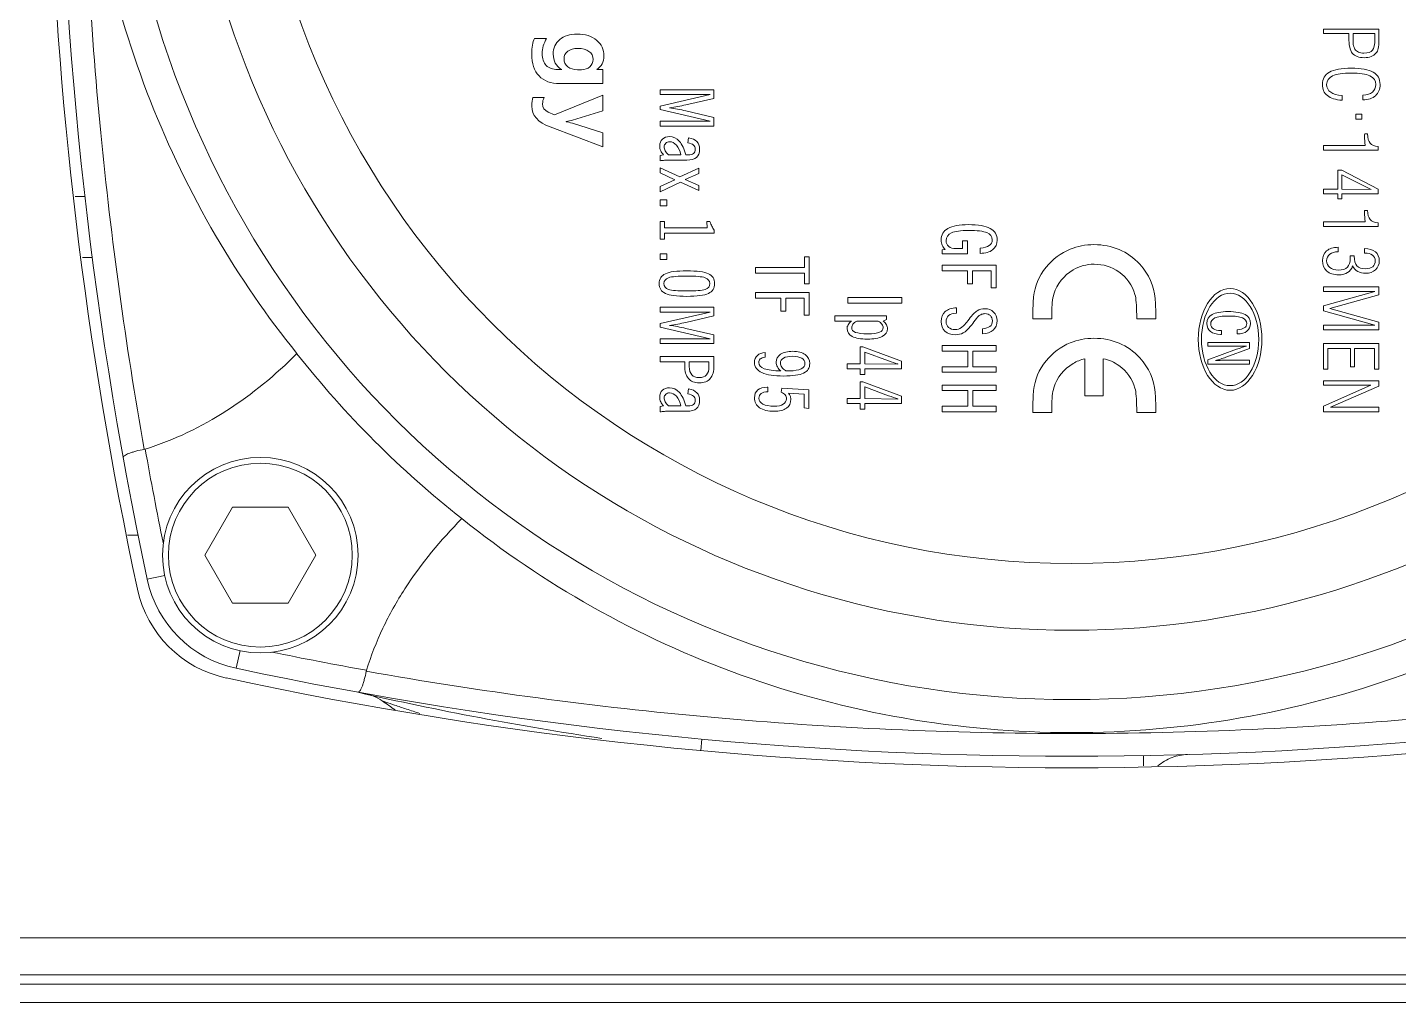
# Model space of a CAD drawing. Header units: millimetres. Extents: x 206 to 1899, y -454 to 296.
# Drawn here: x 625.14 to 628.843, y -393.875 to -391.24 of the extents above; entities that cross this region are included whole.
import ezdxf

# ---------------------------------------------------------------- set-up
doc = ezdxf.new("R2010")
doc.units = ezdxf.units.MM
doc.layers.add('细实线', color=7, linetype='Continuous', lineweight=15)

msp = doc.modelspace()

# ---------------------------------------------------------------- linework, layer by layer
at = {"layer": '细实线', "linetype": 'Continuous', "lineweight": 9}
for p, q in [((628.6401, -391.2448), (628.6401, -391.2568)), ((628.7899, -391.2448), (628.6401, -391.2448)), ((628.6401, -391.2568), (628.7085, -391.2568)), ((628.7085, -391.2568), (628.7085, -391.2673)), ((628.7199, -391.2752), (628.7199, -391.2568)), ((628.7199, -391.2568), (628.7789, -391.2568)), ((628.7789, -391.2568), (628.7789, -391.2714)), ((628.7899, -391.2733), (628.7899, -391.2448)), ((626.542, -391.2698), (626.5095, -391.2698)), ((626.5825, -391.354), (626.5714, -391.354)), ((626.6366, -391.3544), (626.6252, -391.3544)), ((626.6935, -391.354), (626.6776, -391.354)), ((626.6935, -391.392), (626.6935, -391.354)), ((626.5775, -391.392), (626.6935, -391.392)), ((626.8486, -391.4086), (626.8486, -391.4217)), ((626.994, -391.4086), (626.8486, -391.4086)), ((626.994, -391.4318), (626.994, -391.4086)), ((626.5355, -391.4299), (626.505, -391.4299)), ((626.5634, -391.4759), (626.6935, -391.4232)), ((626.6935, -391.4654), (626.6935, -391.4232)), ((626.8486, -391.4527), (626.9836, -391.4217)), ((626.8486, -391.4217), (626.9836, -391.4217)), ((626.994, -391.4318), (626.9184, -391.4493)), ((628.6904, -391.437), (628.6904, -391.4243)), ((628.7466, -391.4232), (628.7467, -391.436)), ((626.5463, -391.4687), (626.5634, -391.4759)), ((626.6935, -391.4654), (626.6118, -391.4909)), ((626.8486, -391.4527), (626.8486, -391.4619)), ((626.9836, -391.4933), (626.8486, -391.4619)), ((626.9182, -391.4656), (626.994, -391.4833)), ((626.994, -391.5065), (626.994, -391.4833)), ((628.7272, -391.4746), (628.7272, -391.4879)), ((628.7439, -391.4746), (628.7272, -391.4746)), ((628.7439, -391.4879), (628.7439, -391.4746)), ((626.6935, -391.5626), (626.5514, -391.5089)), ((626.5952, -391.495), (626.5952, -391.4943)), ((626.6116, -391.4989), (626.6935, -391.5249)), ((626.8486, -391.4933), (626.8486, -391.5065)), ((626.9836, -391.4933), (626.8486, -391.4933)), ((626.8486, -391.5065), (626.994, -391.5065)), ((628.7272, -391.4879), (628.7439, -391.4879)), ((626.6935, -391.5626), (626.6935, -391.5249)), ((626.9234, -391.552), (626.9255, -391.5384)), ((628.753, -391.5591), (628.6401, -391.5592)), ((628.6401, -391.5592), (628.6401, -391.5715)), ((628.759, -391.5278), (628.7514, -391.5278)), ((626.8486, -391.5862), (626.8579, -391.5845)), ((626.8486, -391.5862), (626.8486, -391.6004)), ((626.9047, -391.5845), (626.8708, -391.5845)), ((626.9245, -391.5845), (626.918, -391.5845)), ((628.6401, -391.5715), (628.7877, -391.5715)), ((628.7877, -391.5715), (628.7877, -391.5619)), ((626.8486, -391.6198), (626.8486, -391.6331)), ((626.8486, -391.6198), (626.9015, -391.644)), ((626.8886, -391.6516), (626.8486, -391.6331)), ((626.8727, -391.5986), (626.9203, -391.5986)), ((626.9015, -391.644), (626.9529, -391.6204)), ((626.9529, -391.6349), (626.9529, -391.6204)), ((628.6785, -391.6257), (628.6785, -391.6768)), ((628.6894, -391.6257), (628.6785, -391.6257)), ((628.6894, -391.6257), (628.7877, -391.6768)), ((626.8486, -391.6695), (626.8886, -391.6516)), ((626.9033, -391.658), (626.8486, -391.6842)), ((626.8486, -391.6695), (626.8486, -391.6842)), ((626.9529, -391.6808), (626.9033, -391.658)), ((626.9529, -391.6349), (626.9163, -391.6506)), ((626.9163, -391.6506), (626.9529, -391.6675)), ((626.9529, -391.6808), (626.9529, -391.6675)), ((628.6894, -391.6768), (628.6894, -391.6384)), ((628.7685, -391.6782), (628.6894, -391.6384)), ((625.2685, -391.6973), (625.2884, -391.697)), ((625.2685, -391.6972), (625.295, -391.697)), ((625.2884, -391.697), (625.295, -391.6971)), ((626.8486, -391.7062), (626.8486, -391.7221)), ((626.8665, -391.7062), (626.8486, -391.7062)), ((626.8665, -391.7221), (626.8665, -391.7062)), ((628.6401, -391.6768), (628.6401, -391.6897)), ((628.6785, -391.6768), (628.6401, -391.6768)), ((628.6401, -391.6897), (628.6785, -391.6897)), ((628.6785, -391.6897), (628.6785, -391.7031)), ((628.6785, -391.7031), (628.6894, -391.7031)), ((628.6894, -391.6768), (628.7685, -391.6782)), ((628.6894, -391.7031), (628.6894, -391.6897)), ((628.6894, -391.6897), (628.7877, -391.6897)), ((628.7877, -391.6897), (628.7877, -391.6768)), ((626.8486, -391.7221), (626.8665, -391.7221)), ((628.759, -391.7344), (628.7514, -391.7344)), ((626.8486, -391.7644), (626.8486, -391.8121)), ((626.8606, -391.7644), (626.8486, -391.7644)), ((626.8606, -391.7817), (626.8606, -391.7644)), ((626.9748, -391.7644), (626.976, -391.7817)), ((626.9831, -391.7644), (626.9748, -391.7644)), ((628.753, -391.7657), (628.6401, -391.7658)), ((628.6401, -391.7658), (628.6401, -391.7781)), ((628.6401, -391.7781), (628.7877, -391.7781)), ((628.7877, -391.7781), (628.7877, -391.7685)), ((626.8486, -391.8121), (626.8606, -391.8121)), ((626.976, -391.7817), (626.8606, -391.7817)), ((626.8606, -391.8121), (626.8606, -391.7956)), ((626.8606, -391.7956), (626.9944, -391.7956)), ((626.9944, -391.7956), (626.9944, -391.7875)), ((627.6654, -391.8166), (627.6654, -391.8377)), ((627.6785, -391.8166), (627.6654, -391.8166)), ((627.6785, -391.8518), (627.6785, -391.8166)), ((626.8486, -391.8516), (626.8486, -391.8675)), ((626.8665, -391.8516), (626.8486, -391.8516)), ((626.8665, -391.8675), (626.8665, -391.8516)), ((627.6103, -391.8413), (627.6188, -391.8398)), ((627.6103, -391.8413), (627.6103, -391.8518)), ((627.6103, -391.8518), (627.6785, -391.8518)), ((627.6654, -391.8377), (627.6483, -391.8377)), ((627.7131, -391.8361), (627.7131, -391.8506)), ((628.6797, -391.8462), (628.6797, -391.8341)), ((628.7513, -391.8375), (628.7513, -391.8496)), ((625.2882, -391.8621), (625.315, -391.8621)), ((626.8486, -391.8675), (626.8665, -391.8675)), ((627.1059, -391.889), (627.1059, -391.9037)), ((627.2388, -391.889), (627.1059, -391.889)), ((627.2388, -391.8598), (627.2388, -391.889)), ((627.2513, -391.8598), (627.2388, -391.8598)), ((627.2513, -391.9328), (627.2513, -391.8598)), ((627.6103, -391.8826), (627.6103, -391.8975)), ((627.7557, -391.8826), (627.6103, -391.8826)), ((627.7557, -391.9436), (627.7557, -391.8826)), ((628.7232, -391.8576), (628.7122, -391.8576)), ((628.7232, -391.8584), (628.7232, -391.8576)), ((627.1059, -391.9037), (627.2388, -391.9037)), ((627.2388, -391.9037), (627.2388, -391.9328)), ((627.6103, -391.8975), (627.6789, -391.8975)), ((627.6789, -391.8975), (627.6789, -391.9329)), ((627.6921, -391.9329), (627.6921, -391.8975)), ((627.6921, -391.8975), (627.7422, -391.8975)), ((627.7422, -391.8975), (627.7422, -391.9436)), ((627.1059, -391.9564), (627.1059, -391.9713)), ((627.2513, -391.9564), (627.1059, -391.9564)), ((627.2388, -391.9328), (627.2513, -391.9328)), ((627.2513, -392.0173), (627.2513, -391.9564)), ((627.6789, -391.9329), (627.6921, -391.9329)), ((627.7422, -391.9436), (627.7557, -391.9436)), ((628.6401, -391.9414), (628.6401, -391.9535)), ((628.7899, -391.9414), (628.6401, -391.9414)), ((628.6401, -391.9535), (628.7792, -391.9535)), ((628.6401, -391.9926), (628.7792, -391.9535)), ((628.7899, -391.9623), (628.6576, -391.9991)), ((628.7899, -391.9623), (628.7899, -391.9414)), ((626.8486, -391.9963), (626.8486, -392.0094)), ((626.994, -391.9963), (626.8486, -391.9963)), ((626.994, -392.0195), (626.994, -391.9963)), ((627.1059, -391.9713), (627.1744, -391.9713)), ((627.1744, -391.9713), (627.1744, -392.0067)), ((627.1877, -392.0067), (627.1877, -391.9713)), ((627.1877, -391.9713), (627.2378, -391.9713)), ((627.2378, -391.9713), (627.2378, -392.0173)), ((627.3558, -391.9698), (627.3558, -391.9847)), ((627.5012, -391.9698), (627.3558, -391.9698)), ((627.3558, -391.9847), (627.5012, -391.9847)), ((627.5012, -391.9847), (627.5012, -391.9698)), ((627.6489, -392.012), (627.6489, -391.9979)), ((628.6401, -391.9926), (628.6401, -392.006)), ((628.6576, -391.9991), (628.7899, -392.0362)), ((626.8486, -392.0094), (626.9836, -392.0094)), ((626.8486, -392.0404), (626.9836, -392.0094)), ((626.8486, -392.0404), (626.8486, -392.0496)), ((626.994, -392.0195), (626.9184, -392.037)), ((627.1744, -392.0067), (627.1877, -392.0067)), ((627.2378, -392.0173), (627.2513, -392.0173)), ((627.3208, -392.0193), (627.3208, -392.0334)), ((627.4602, -392.0193), (627.3208, -392.0193)), ((627.3208, -392.0334), (627.3654, -392.0334)), ((627.3794, -392.0334), (627.4377, -392.0334)), ((627.4602, -392.0288), (627.4507, -392.0334)), ((627.4602, -392.0288), (627.4602, -392.0193)), ((627.855, -392.0274), (627.9061, -392.0274)), ((628.1356, -392.0164), (628.1356, -392.0274)), ((628.1356, -392.0274), (628.1871, -392.0274)), ((628.7792, -392.0448), (628.6401, -392.006)), ((628.7899, -392.0569), (628.7899, -392.0362)), ((626.9836, -392.081), (626.8486, -392.0496)), ((626.9182, -392.0533), (626.994, -392.071)), ((626.994, -392.0942), (626.994, -392.071)), ((627.7191, -392.0542), (627.7191, -392.0679)), ((628.3621, -392.0693), (628.3645, -392.0693)), ((628.3645, -392.0589), (628.3623, -392.0589)), ((628.3645, -392.0693), (628.3645, -392.0589)), ((628.4074, -392.057), (628.4074, -392.0682)), ((628.6401, -392.0448), (628.6401, -392.0569)), ((628.7792, -392.0448), (628.6401, -392.0448)), ((628.6401, -392.0569), (628.7899, -392.0569)), ((626.8486, -392.081), (626.8486, -392.0942)), ((626.9836, -392.081), (626.8486, -392.081)), ((626.8486, -392.0942), (626.994, -392.0942)), ((627.3884, -392.1033), (627.3884, -392.1486)), ((627.3957, -392.1033), (627.3884, -392.1033)), ((627.3957, -392.1033), (627.5002, -392.1422)), ((627.6103, -392.0997), (627.6103, -392.1146)), ((627.7557, -392.0997), (627.6103, -392.0997)), ((627.6103, -392.1146), (627.6795, -392.1146)), ((627.6795, -392.1146), (627.6795, -392.1569)), ((627.6933, -392.1569), (627.6933, -392.1146)), ((627.6933, -392.1146), (627.7557, -392.1146)), ((627.7557, -392.1146), (627.7557, -392.0997)), ((628.3275, -392.091), (628.3275, -392.1011)), ((628.4406, -392.091), (628.3275, -392.091)), ((628.3275, -392.1011), (628.4318, -392.1011)), ((628.3275, -392.1382), (628.4056, -392.1098)), ((628.4406, -392.1078), (628.3764, -392.1312)), ((628.4406, -392.1078), (628.4406, -392.091)), ((628.6401, -392.0944), (628.6401, -392.1632)), ((628.7899, -392.0944), (628.6401, -392.0944)), ((628.6518, -392.1632), (628.6518, -392.1079)), ((628.6518, -392.1079), (628.7127, -392.1079)), ((628.7127, -392.1079), (628.7127, -392.1575)), ((628.7242, -392.1575), (628.7242, -392.1079)), ((628.7242, -392.1079), (628.7783, -392.1079)), ((628.7783, -392.1079), (628.7783, -392.1632)), ((628.7899, -392.1632), (628.7899, -392.0944)), ((626.8486, -392.129), (626.8486, -392.1439)), ((626.994, -392.129), (626.8486, -392.129)), ((626.8486, -392.1439), (626.9151, -392.1439)), ((626.9151, -392.1439), (626.9151, -392.1533)), ((626.9274, -392.1565), (626.9274, -392.1439)), ((626.9274, -392.1439), (626.9805, -392.1439)), ((626.9805, -392.1439), (626.9805, -392.1565)), ((626.994, -392.1533), (626.994, -392.129)), ((627.132, -392.1314), (627.132, -392.1187)), ((627.3534, -392.1486), (627.3534, -392.1625)), ((627.3884, -392.1486), (627.3534, -392.1486)), ((627.401, -392.1486), (627.401, -392.1175)), ((627.4657, -392.1411), (627.401, -392.1175)), ((627.401, -392.1486), (627.4902, -392.15)), ((627.4902, -392.1492), (627.4902, -392.15)), ((627.5002, -392.1625), (627.5002, -392.1422)), ((627.9954, -392.1354), (627.9954, -392.2356)), ((628.0454, -392.2356), (628.0454, -392.1352)), ((628.3275, -392.1382), (628.3275, -392.1496)), ((628.3275, -392.1496), (628.4406, -392.1496)), ((628.4406, -392.1394), (628.373, -392.1394)), ((628.4406, -392.1496), (628.4406, -392.1394)), ((627.1882, -392.1675), (627.1875, -392.1674)), ((627.3534, -392.1625), (627.3884, -392.1625)), ((627.3884, -392.1625), (627.3884, -392.1775)), ((627.3884, -392.1775), (627.401, -392.1775)), ((627.401, -392.1775), (627.401, -392.1625)), ((627.401, -392.1625), (627.5002, -392.1625)), ((627.6103, -392.1569), (627.6103, -392.1717)), ((627.6795, -392.1569), (627.6103, -392.1569)), ((627.6103, -392.1717), (627.7557, -392.1717)), ((627.7557, -392.1569), (627.6933, -392.1569)), ((627.7557, -392.1717), (627.7557, -392.1569)), ((628.6401, -392.1632), (628.6518, -392.1632)), ((628.7127, -392.1575), (628.7242, -392.1575)), ((628.7783, -392.1632), (628.7899, -392.1632)), ((626.9234, -392.2303), (626.9255, -392.2167)), ((627.1392, -392.2121), (627.1375, -392.2121)), ((627.1392, -392.2246), (627.1392, -392.2121)), ((627.1756, -392.2258), (627.1776, -392.2147)), ((627.1776, -392.2147), (627.2503, -392.2195)), ((627.2503, -392.2696), (627.2503, -392.2195)), ((627.3884, -392.1973), (627.3884, -392.2426)), ((627.3957, -392.1973), (627.3884, -392.1973)), ((627.3957, -392.1973), (627.5002, -392.2362)), ((627.401, -392.2426), (627.401, -392.2115)), ((627.4657, -392.2351), (627.401, -392.2115)), ((627.6103, -392.2064), (627.6103, -392.2213)), ((627.7557, -392.2064), (627.6103, -392.2064)), ((627.6103, -392.2213), (627.6795, -392.2213)), ((627.6795, -392.2213), (627.6795, -392.2635)), ((627.6933, -392.2635), (627.6933, -392.2213)), ((627.6933, -392.2213), (627.7557, -392.2213)), ((627.7557, -392.2213), (627.7557, -392.2064)), ((628.6401, -392.1949), (628.6401, -392.2068)), ((628.7899, -392.1949), (628.6401, -392.1949)), ((628.6401, -392.2068), (628.7683, -392.2068)), ((628.6401, -392.2636), (628.7683, -392.2068)), ((628.7899, -392.2092), (628.6592, -392.2663)), ((628.7899, -392.2092), (628.7899, -392.1949)), ((626.8486, -392.2645), (626.8579, -392.2628)), ((626.9047, -392.2628), (626.8708, -392.2628)), ((626.9245, -392.2628), (626.918, -392.2628)), ((627.2376, -392.2306), (627.1949, -392.2284)), ((627.2376, -392.2306), (627.2376, -392.2682)), ((627.3534, -392.2426), (627.3534, -392.2565)), ((627.3884, -392.2426), (627.3534, -392.2426)), ((627.3534, -392.2565), (627.3884, -392.2565)), ((627.3884, -392.2565), (627.3884, -392.2715)), ((627.401, -392.2426), (627.4902, -392.244)), ((627.401, -392.2715), (627.401, -392.2565)), ((627.401, -392.2565), (627.5002, -392.2565)), ((627.4902, -392.2432), (627.4902, -392.244)), ((627.5002, -392.2565), (627.5002, -392.2362)), ((627.9954, -392.2356), (628.0454, -392.2356)), ((626.8486, -392.2645), (626.8486, -392.2787)), ((626.8727, -392.2769), (626.9203, -392.2769)), ((627.2503, -392.2696), (627.2376, -392.2682)), ((627.3884, -392.2715), (627.401, -392.2715)), ((627.6103, -392.2635), (627.6103, -392.2784)), ((627.6795, -392.2635), (627.6103, -392.2635)), ((627.6103, -392.2784), (627.7557, -392.2784)), ((627.7557, -392.2635), (627.6933, -392.2635)), ((627.7557, -392.2784), (627.7557, -392.2635)), ((627.855, -392.2802), (627.9061, -392.2802)), ((628.1356, -392.2693), (628.1356, -392.2802)), ((628.1356, -392.2802), (628.1871, -392.2802)), ((628.6401, -392.2636), (628.6401, -392.2782)), ((628.6401, -392.2782), (628.7899, -392.2782)), ((628.7899, -392.2663), (628.6592, -392.2663)), ((628.7899, -392.2782), (628.7899, -392.2663)), ((625.694, -392.5362), (625.6192, -392.6659)), ((625.694, -392.5362), (625.8438, -392.5362)), ((625.9187, -392.6659), (625.8438, -392.5362)), ((625.4387, -392.6121), (625.4104, -392.6121)), ((625.6192, -392.6659), (625.694, -392.7956)), ((625.8438, -392.7956), (625.9187, -392.6659)), ((625.4633, -392.7309), (625.5113, -392.7207)), ((625.8438, -392.7956), (625.694, -392.7956)), ((625.7039, -392.9715), (625.714, -392.9238)), ((626.9611, -393.1628), (626.9583, -393.1934)), ((628.1539, -393.2072), (628.1539, -393.2352)), ((637.0102, -393.6996), (622.5789, -393.6996)), ((622.5289, -393.7996), (637.0602, -393.7996)), ((622.5039, -393.8246), (637.0852, -393.8246)), ((593.6477, -393.8746), (668.7977, -393.8746))]:
    msp.add_line(p, q, dxfattribs=at)
for centre, radius in [((627.9602, -390.4746), 2.2138), ((625.7689, -392.6659), 0.2641), ((625.7689, -392.6659), 0.2484)]:
    msp.add_circle(centre, radius, dxfattribs=at)
for centre, radius, start, end in [((636.0648, -390.4746), 10.839, 167.985, 192.015), ((627.9602, -390.4746), 2.5816, 132.7355, 47.2645), ((627.9602, -390.4746), 2.3942, 132.7355, 47.2645), ((636.0648, -390.4746), 10.8702, 170.90255, 192.125), ((626.7815, -390.8063), 0.6576, 278.099, 280.0633), ((626.7939, -391.9956), 0.5444, 76.8036, 79.2576), ((626.8178, -391.0166), 0.4442, 280.1895, 283.0913), ((628.8997, -391.5363), 0.1485, 184.3841, 188.8235), ((628.8997, -391.7429), 0.1485, 184.3841, 188.8235), ((626.8178, -391.6043), 0.4442, 280.1895, 283.0913), ((626.7815, -391.394), 0.6576, 278.099, 280.0633), ((626.7939, -392.5833), 0.5444, 76.8036, 79.2576), ((627.9602, -390.4746), 2.6629, 218.2048, 231.7952), ((628.3666, -392.3469), 0.2073, 92.2094, 95.084), ((625.4507, -392.3556), 0.0247, 280.7422, 287.0259), ((636.0648, -390.4746), 10.7765, 190.17966, 191.56523), ((625.7689, -392.6659), 0.3125, 192.015, 257.985), ((625.7426, -392.6922), 0.3125, 192.125, 257.875), ((627.9602, -382.37), 10.7765, 258.43385, 259.82034), ((627.9602, -382.37), 10.8702, 257.875, 282.125), ((627.9602, -382.37), 10.839, 257.985, 282.015), ((626.0792, -392.9841), 0.0247, 162.9753, 169.2591), ((628.0727, -384.0543), 9.2109, 257.20193, 261.37319), ((626.0265, -393.1621), 0.125, 55.0175, 79.8417), ((627.9602, -390.3987), 3.2478, 235.0175, 235.7687)]:
    msp.add_arc(centre, radius, start, end, dxfattribs=at)
for major_axis, ratio in [((0, 0.1375), 0.624011), ((0, 0.125), 0.618015)]:
    msp.add_ellipse((628.3879, -392.0829), major_axis=major_axis, ratio=ratio, dxfattribs=at)
for points, knots in [([(625.4553, -392.3798), (625.4051, -392.0966), (625.3251, -391.5153), (625.2924, -390.9293), (625.2881, -390.6308)], [0, 0, 0, 0, 0.490727, 1, 1, 1, 1]), ([(625.8677, -392.1215), (625.7868, -392.0208), (625.6367, -391.8026), (625.4611, -391.44), (625.3408, -391.0452), (625.3025, -390.7698), (625.2942, -390.631)], [0, 0, 0, 0, 0.239048, 0.488049, 0.742647, 1, 1, 1, 1]), ([(626.5828, -391.3538), (626.5827, -391.3537), (626.5826, -391.3537), (626.5824, -391.3536), (626.5674, -391.3444), (626.5599, -391.3306), (626.5599, -391.3124)], [0, 0, 0, 0, 0.004921, 0.005645, 0.011965, 1, 1, 1, 1]), ([(626.6966, -391.3174), (626.6966, -391.3334), (626.6903, -391.3456), (626.6777, -391.3536), (626.6775, -391.3537), (626.6774, -391.3538), (626.6773, -391.3538)], [0, 0, 0, 0, 0.984278, 0.994122, 0.994762, 1, 1, 1, 1]), ([(628.7724, -391.8551), (628.7675, -391.8514), (628.7606, -391.8495), (628.7515, -391.8496), (628.7513, -391.8496)], [0, 0, 0, 0, 0.978096, 1, 1, 1, 1]), ([(625.4579, -392.3792), (625.5356, -392.3554), (625.684, -392.2833), (625.81, -392.1788), (625.8677, -392.1215)], [0, 0, 0, 0, 0.499717, 1, 1, 1, 1]), ([(625.4553, -392.3798), (625.4477, -392.3813), (625.4367, -392.3837), (625.423, -392.3878), (625.4145, -392.3908), (625.4076, -392.3938), (625.4026, -392.3967), (625.3994, -392.3993), (625.3985, -392.4016), (625.3986, -392.4024)], [0, 0, 0, 0, 0.371411, 0.537743, 0.683356, 0.803833, 0.896081, 0.959565, 1, 1, 1, 1]), ([(626.3133, -392.5671), (626.256, -392.6248), (626.1774, -392.7197), (626.0974, -392.8618), (626.0675, -392.9379), (626.0556, -392.9768)], [0, 0, 0, 0, 0.499734, 0.749889, 1, 1, 1, 1]), ([(626.3133, -392.5671), (626.4236, -392.6558), (626.6643, -392.8187), (627.0662, -393.0028), (627.5042, -393.1188), (627.9601, -393.1584), (628.4161, -393.1189), (628.8541, -393.0028), (629.2561, -392.8187), (629.4968, -392.6558), (629.6071, -392.5671)], [0, 0, 0, 0, 0.119453, 0.244093, 0.371466, 0.499989, 0.628515, 0.755891, 0.880538, 1, 1, 1, 1]), ([(626.0324, -393.0362), (626.0332, -393.0363), (626.0354, -393.0354), (626.038, -393.0322), (626.0409, -393.0272), (626.0439, -393.0203), (626.047, -393.0118), (626.051, -392.9981), (626.0535, -392.9871), (626.0549, -392.9795)], [0, 0, 0, 0, 0.040433, 0.103914, 0.196159, 0.316638, 0.462256, 0.628595, 1, 1, 1, 1]), ([(629.8654, -392.9795), (629.5571, -393.0342), (628.9236, -393.119), (627.9602, -393.1624), (626.9967, -393.119), (626.3633, -393.0342), (626.0549, -392.9795)], [0, 0, 0, 0, 0.245354, 0.500004, 0.754655, 1, 1, 1, 1]), ([(626.0981, -393.0597), (626.1013, -393.0607), (626.1124, -393.0646), (626.1342, -393.0719), (626.1649, -393.0822), (626.1878, -393.0897), (626.1999, -393.0936)], [0, 0, 0, 0, 0.09324, 0.327423, 0.642717, 1, 1, 1, 1]), ([(628.1929, -393.2352), (628.2042, -393.2256), (628.2297, -393.2106), (628.2587, -393.2049), (628.2727, -393.2045)], [0, 0, 0, 0, 0.514638, 1, 1, 1, 1])]:
    msp.add_open_spline(points, degree=3, knots=knots, dxfattribs=at)
for points in [[(626.5775, -391.273), (626.5892, -391.2632), (626.6049, -391.2582), (626.6245, -391.2582)], [(626.6245, -391.2582), (626.6464, -391.2582), (626.6639, -391.2637), (626.677, -391.2745)], [(626.5019, -391.3117), (626.5019, -391.2941), (626.5044, -391.2801), (626.5095, -391.2698)], [(626.542, -391.2698), (626.5341, -391.2833), (626.5302, -391.2969), (626.5302, -391.3107)], [(626.5599, -391.3124), (626.5599, -391.296), (626.5658, -391.2829), (626.5775, -391.273)], [(626.6259, -391.2968), (626.6145, -391.2968), (626.6056, -391.2994), (626.599, -391.3046)], [(626.6565, -391.3048), (626.6492, -391.2994), (626.6391, -391.2968), (626.6259, -391.2968)], [(626.677, -391.2745), (626.6901, -391.2854), (626.6966, -391.2997), (626.6966, -391.3174)], [(628.718, -391.3099), (628.7117, -391.3018), (628.7085, -391.2876), (628.7085, -391.2673)], [(628.7199, -391.2752), (628.7199, -391.2814), (628.7204, -391.2861), (628.7211, -391.2895)], [(628.7211, -391.2895), (628.7219, -391.2929), (628.7232, -391.296), (628.7249, -391.2987)], [(628.7249, -391.2987), (628.7273, -391.3023), (628.7305, -391.3051), (628.7345, -391.3069)], [(628.7725, -391.3019), (628.7768, -391.2968), (628.7789, -391.2866), (628.7789, -391.2714)], [(628.7881, -391.2973), (628.7868, -391.3023), (628.7847, -391.3065), (628.7817, -391.31)], [(628.7899, -391.2733), (628.7899, -391.2843), (628.7893, -391.2923), (628.7881, -391.2973)], [(626.5215, -391.3713), (626.5085, -391.3575), (626.5019, -391.3377), (626.5019, -391.3117)], [(626.5302, -391.3107), (626.5302, -391.3243), (626.5339, -391.3349), (626.5411, -391.3426)], [(626.599, -391.3046), (626.5924, -391.3097), (626.5891, -391.3166), (626.5891, -391.3252)], [(626.5891, -391.3252), (626.5891, -391.3338), (626.5925, -391.3408), (626.5991, -391.3463)], [(626.6674, -391.3268), (626.6674, -391.3176), (626.6638, -391.3102), (626.6565, -391.3048)], [(626.6585, -391.3465), (626.6644, -391.3413), (626.6674, -391.3348), (626.6674, -391.3268)], [(628.7505, -391.322), (628.7352, -391.322), (628.7244, -391.318), (628.718, -391.3099)], [(628.7345, -391.3069), (628.7386, -391.3086), (628.7435, -391.3096), (628.7493, -391.3096)], [(628.7493, -391.3096), (628.7605, -391.3096), (628.7683, -391.307), (628.7725, -391.3019)], [(628.7688, -391.3189), (628.7635, -391.321), (628.7574, -391.322), (628.7505, -391.322)], [(628.7817, -391.31), (628.7784, -391.3139), (628.774, -391.3169), (628.7688, -391.3189)], [(626.5775, -391.392), (626.5533, -391.392), (626.5347, -391.3851), (626.5215, -391.3713)], [(626.5411, -391.3426), (626.5484, -391.3502), (626.5585, -391.354), (626.5714, -391.354)], [(626.5991, -391.3463), (626.6059, -391.3517), (626.6145, -391.3544), (626.6252, -391.3544)], [(626.6366, -391.3544), (626.6453, -391.3544), (626.6526, -391.3518), (626.6585, -391.3465)], [(628.6371, -391.3946), (628.6371, -391.3794), (628.6434, -391.3682), (628.656, -391.3611)], [(628.6649, -391.371), (628.6541, -391.3761), (628.6487, -391.384), (628.6487, -391.3946)], [(628.656, -391.3611), (628.6686, -391.3539), (628.6883, -391.3504), (628.7152, -391.3504)], [(628.7151, -391.3634), (628.6924, -391.3634), (628.6757, -391.366), (628.6649, -391.371)], [(628.7653, -391.371), (628.7546, -391.366), (628.7379, -391.3634), (628.7151, -391.3634)], [(628.7152, -391.3504), (628.7419, -391.3504), (628.7616, -391.3539), (628.7742, -391.3611)], [(628.7815, -391.3946), (628.7815, -391.384), (628.7761, -391.3761), (628.7653, -391.371)], [(628.7742, -391.3611), (628.7867, -391.3682), (628.793, -391.3794), (628.793, -391.3946)], [(628.6506, -391.4245), (628.6416, -391.4173), (628.6371, -391.4074), (628.6371, -391.3946)], [(628.6487, -391.3946), (628.6487, -391.4032), (628.6524, -391.4101), (628.6596, -391.4153)], [(628.7723, -391.4149), (628.7785, -391.4099), (628.7815, -391.4032), (628.7815, -391.3946)], [(628.793, -391.3946), (628.793, -391.4072), (628.7889, -391.4172), (628.7807, -391.4246)], [(626.5019, -391.4528), (626.5019, -391.4429), (626.503, -391.4353), (626.505, -391.4299)], [(626.5355, -391.4299), (626.5326, -391.435), (626.5312, -391.4407), (626.5312, -391.4468)], [(626.5312, -391.4468), (626.5312, -391.4571), (626.5362, -391.4645), (626.5463, -391.4687)], [(628.6904, -391.437), (628.6728, -391.4358), (628.6596, -391.4317), (628.6506, -391.4245)], [(628.6596, -391.4153), (628.6668, -391.4205), (628.6771, -391.4235), (628.6904, -391.4243)], [(628.7466, -391.4232), (628.7577, -391.4226), (628.7663, -391.4199), (628.7723, -391.4149)], [(628.7807, -391.4246), (628.7725, -391.4319), (628.7612, -391.4357), (628.7467, -391.436)], [(626.5514, -391.5089), (626.5184, -391.4964), (626.5019, -391.4777), (626.5019, -391.4528)], [(626.8741, -391.4574), (626.881, -391.4582), (626.888, -391.4594), (626.8954, -391.4607)], [(626.6118, -391.4909), (626.6068, -391.4924), (626.6013, -391.4935), (626.5952, -391.4943)], [(626.5952, -391.495), (626.5993, -391.4955), (626.6048, -391.4968), (626.6116, -391.4989)], [(626.8475, -391.5606), (626.8475, -391.5527), (626.8499, -391.5465), (626.8546, -391.542)], [(626.8546, -391.542), (626.8593, -391.5375), (626.8657, -391.5352), (626.8739, -391.5352)], [(626.8636, -391.553), (626.861, -391.5557), (626.8596, -391.559), (626.8596, -391.563)], [(626.8737, -391.5491), (626.8696, -391.5491), (626.8663, -391.5504), (626.8636, -391.553)], [(626.8928, -391.5584), (626.8873, -391.5522), (626.881, -391.5491), (626.8737, -391.5491)], [(626.8739, -391.5352), (626.8841, -391.5352), (626.893, -391.5395), (626.9005, -391.5479)], [(626.9047, -391.5845), (626.9022, -391.5733), (626.8982, -391.5646), (626.8928, -391.5584)], [(626.9005, -391.5479), (626.9081, -391.5563), (626.9139, -391.5685), (626.918, -391.5845)], [(626.9385, -391.5578), (626.9355, -391.5552), (626.9305, -391.5532), (626.9234, -391.552)], [(626.9255, -391.5384), (626.9352, -391.54), (626.9425, -391.5434), (626.9476, -391.5485)], [(626.9431, -391.5689), (626.9431, -391.5641), (626.9416, -391.5604), (626.9385, -391.5578)], [(626.9476, -391.5485), (626.9526, -391.5537), (626.9552, -391.5604), (626.9552, -391.5686)], [(628.7511, -391.5359), (628.7511, -391.5337), (628.7511, -391.5321), (628.7512, -391.531)], [(628.7517, -391.5477), (628.7514, -391.5438), (628.7512, -391.5399), (628.7511, -391.5359)], [(628.7512, -391.531), (628.7512, -391.5299), (628.7513, -391.5289), (628.7514, -391.5278)], [(628.759, -391.5278), (628.7595, -391.5391), (628.7618, -391.5474), (628.7662, -391.5526)], [(628.7662, -391.5526), (628.7705, -391.5578), (628.7777, -391.5609), (628.7877, -391.5619)], [(626.8502, -391.5733), (626.8484, -391.5692), (626.8475, -391.565), (626.8475, -391.5606)], [(626.8579, -391.5845), (626.8546, -391.5811), (626.852, -391.5774), (626.8502, -391.5733)], [(626.8596, -391.563), (626.8596, -391.5662), (626.8606, -391.5697), (626.8625, -391.5734)], [(626.8625, -391.5734), (626.8644, -391.5771), (626.8672, -391.5808), (626.8708, -391.5845)], [(626.947, -391.5915), (626.9415, -391.5962), (626.9327, -391.5986), (626.9203, -391.5986)], [(626.9245, -391.5845), (626.9312, -391.5845), (626.9359, -391.5833), (626.9388, -391.5809)], [(626.9388, -391.5809), (626.9417, -391.5784), (626.9431, -391.5744), (626.9431, -391.5689)], [(626.9552, -391.5686), (626.9552, -391.5791), (626.9524, -391.5867), (626.947, -391.5915)], [(626.8604, -391.599), (626.8564, -391.5993), (626.8525, -391.5998), (626.8486, -391.6004)], [(626.8727, -391.5986), (626.8685, -391.5986), (626.8644, -391.5987), (626.8604, -391.599)], [(628.7511, -391.7425), (628.7511, -391.7403), (628.7511, -391.7387), (628.7512, -391.7376)], [(628.7517, -391.7543), (628.7514, -391.7504), (628.7512, -391.7465), (628.7511, -391.7425)], [(628.7512, -391.7376), (628.7512, -391.7365), (628.7513, -391.7355), (628.7514, -391.7344)], [(628.759, -391.7344), (628.7595, -391.7457), (628.7618, -391.754), (628.7662, -391.7592)], [(626.9831, -391.7644), (626.9847, -391.7692), (626.9864, -391.7735), (626.9883, -391.7773)], [(626.9883, -391.7773), (626.9901, -391.7811), (626.9922, -391.7845), (626.9944, -391.7875)], [(627.6259, -391.7833), (627.6382, -391.7764), (627.6566, -391.7729), (627.6811, -391.7729)], [(627.6811, -391.7729), (627.7076, -391.7729), (627.7272, -391.7763), (627.7398, -391.7831)], [(628.7662, -391.7592), (628.7705, -391.7644), (628.7777, -391.7675), (628.7877, -391.7685)], [(627.6075, -391.8144), (627.6075, -391.8006), (627.6136, -391.7902), (627.6259, -391.7833)], [(627.6102, -391.8287), (627.6084, -391.8246), (627.6075, -391.8198), (627.6075, -391.8144)], [(627.6352, -391.7952), (627.6256, -391.7996), (627.6207, -391.8066), (627.6207, -391.8161)], [(627.6207, -391.8161), (627.6207, -391.8228), (627.6232, -391.8281), (627.6281, -391.8319)], [(627.6815, -391.7886), (627.6603, -391.7886), (627.6449, -391.7908), (627.6352, -391.7952)], [(627.731, -391.7946), (627.7212, -391.7906), (627.7047, -391.7886), (627.6815, -391.7886)], [(627.7456, -391.8143), (627.7456, -391.8052), (627.7408, -391.7986), (627.731, -391.7946)], [(627.7373, -391.8297), (627.7429, -391.826), (627.7456, -391.8209), (627.7456, -391.8143)], [(627.7398, -391.7831), (627.7524, -391.7899), (627.7587, -391.8004), (627.7587, -391.8146)], [(627.7587, -391.8146), (627.7587, -391.8257), (627.7547, -391.8345), (627.7466, -391.8409)], [(627.6188, -391.8398), (627.6149, -391.8365), (627.6121, -391.8328), (627.6102, -391.8287)], [(627.6281, -391.8319), (627.633, -391.8358), (627.6397, -391.8377), (627.6483, -391.8377)], [(627.7131, -391.8361), (627.7237, -391.8355), (627.7318, -391.8334), (627.7373, -391.8297)], [(627.7466, -391.8409), (627.7385, -391.8473), (627.7273, -391.8506), (627.7131, -391.8506)], [(627.8913, -391.8878), (627.9089, -391.8659), (627.9306, -391.8497), (627.9563, -391.8392)], [(627.9563, -391.8392), (627.9759, -391.8311), (627.9972, -391.827), (628.0202, -391.827)], [(628.0202, -391.827), (628.0697, -391.827), (628.1109, -391.8447), (628.1439, -391.88)], [(628.6373, -391.8701), (628.6373, -391.8589), (628.641, -391.8502), (628.6485, -391.8438)], [(628.6485, -391.8438), (628.656, -391.8375), (628.6664, -391.8342), (628.6797, -391.8341)], [(628.657, -391.8528), (628.6515, -391.8571), (628.6487, -391.8629), (628.6487, -391.8703)], [(628.6797, -391.8462), (628.67, -391.8464), (628.6624, -391.8486), (628.657, -391.8528)], [(628.7513, -391.8375), (628.7638, -391.8379), (628.7735, -391.8409), (628.7804, -391.8466)], [(628.7797, -391.8707), (628.7797, -391.864), (628.7773, -391.8588), (628.7724, -391.8551)], [(628.7804, -391.8466), (628.7873, -391.8523), (628.7907, -391.8602), (628.7907, -391.8703)], [(627.8572, -391.9681), (627.8602, -391.9389), (627.8716, -391.9122), (627.8913, -391.8878)], [(628.0204, -391.8799), (627.9998, -391.8799), (627.981, -391.8849), (627.964, -391.8951)], [(628.0876, -391.9008), (628.068, -391.8868), (628.0456, -391.8799), (628.0204, -391.8799)], [(628.1439, -391.88), (628.1689, -391.9071), (628.1829, -391.938), (628.1856, -391.9726)], [(628.6489, -391.8983), (628.6412, -391.8914), (628.6373, -391.882), (628.6373, -391.8701)], [(628.6487, -391.8703), (628.6487, -391.878), (628.6516, -391.8841), (628.6574, -391.8887)], [(628.6574, -391.8887), (628.6632, -391.8933), (628.6709, -391.8957), (628.6806, -391.8957)], [(628.6806, -391.8957), (628.6915, -391.8957), (628.6995, -391.8931), (628.7046, -391.8879)], [(628.7046, -391.8879), (628.7097, -391.8828), (628.7123, -391.8748), (628.7123, -391.8639)], [(628.7189, -391.8843), (628.7162, -391.8926), (628.7116, -391.8987), (628.7054, -391.9026)], [(628.7123, -391.8601), (628.7122, -391.8591), (628.7122, -391.8584), (628.7122, -391.8576)], [(628.7123, -391.8601), (628.7123, -391.8609), (628.7123, -391.8622), (628.7123, -391.8639)], [(628.7327, -391.8992), (628.7267, -391.8959), (628.7221, -391.8909), (628.7189, -391.8843)], [(628.7232, -391.8584), (628.7232, -391.8701), (628.7256, -391.8786), (628.7306, -391.8841)], [(628.7306, -391.8841), (628.7356, -391.8895), (628.7434, -391.8922), (628.7541, -391.8922)], [(628.7541, -391.8922), (628.7622, -391.8922), (628.7685, -391.8903), (628.773, -391.8865)], [(628.773, -391.8865), (628.7774, -391.8827), (628.7797, -391.8774), (628.7797, -391.8707)], [(628.7907, -391.8703), (628.7907, -391.8806), (628.7874, -391.8888), (628.7807, -391.895)], [(626.8461, -391.9321), (626.8461, -391.9196), (626.8517, -391.9108), (626.8628, -391.9056)], [(626.8716, -391.9163), (626.8629, -391.9193), (626.8586, -391.9246), (626.8586, -391.9321)], [(626.8628, -391.9056), (626.874, -391.9003), (626.8933, -391.8977), (626.9208, -391.8977)], [(626.9208, -391.9118), (626.8966, -391.9118), (626.8802, -391.9133), (626.8716, -391.9163)], [(626.9208, -391.8977), (626.9484, -391.8977), (626.9678, -391.9003), (626.9789, -391.9056)], [(626.9699, -391.9163), (626.9613, -391.9133), (626.9449, -391.9118), (626.9208, -391.9118)], [(626.9829, -391.9321), (626.9829, -391.9246), (626.9786, -391.9193), (626.9699, -391.9163)], [(626.9789, -391.9056), (626.99, -391.9108), (626.9956, -391.9197), (626.9956, -391.9321)], [(627.964, -391.8951), (627.938, -391.9108), (627.9208, -391.9325), (627.9121, -391.9605)], [(628.1309, -391.9618), (628.1237, -391.9365), (628.1092, -391.9162), (628.0876, -391.9008)], [(628.681, -391.9085), (628.6674, -391.9085), (628.6568, -391.9051), (628.6489, -391.8983)], [(628.7054, -391.9026), (628.6992, -391.9065), (628.691, -391.9085), (628.681, -391.9085)], [(628.7541, -391.9043), (628.7458, -391.9043), (628.7387, -391.9026), (628.7327, -391.8992)], [(628.7807, -391.895), (628.774, -391.9012), (628.7652, -391.9043), (628.7541, -391.9043)], [(626.8628, -391.9588), (626.8517, -391.9535), (626.8461, -391.9446), (626.8461, -391.9321)], [(626.8586, -391.9321), (626.8586, -391.9396), (626.8629, -391.9448), (626.8714, -391.9478)], [(626.9208, -391.9667), (626.8932, -391.9667), (626.8739, -391.964), (626.8628, -391.9588)], [(626.8714, -391.9478), (626.88, -391.9507), (626.8964, -391.9522), (626.9208, -391.9522)], [(626.9208, -391.9522), (626.9451, -391.9522), (626.9616, -391.9507), (626.9701, -391.9478)], [(626.9789, -391.9588), (626.9678, -391.964), (626.9484, -391.9667), (626.9208, -391.9667)], [(626.9701, -391.9478), (626.9787, -391.9448), (626.9829, -391.9396), (626.9829, -391.9321)], [(626.9956, -391.9321), (626.9956, -391.9446), (626.99, -391.9535), (626.9789, -391.9588)], [(627.9121, -391.9605), (627.9082, -391.973), (627.9063, -391.9903), (627.9063, -392.0126)], [(628.1356, -392.0164), (628.1356, -391.9905), (628.134, -391.9723), (628.1309, -391.9618)], [(627.6183, -392.0078), (627.6255, -392.0014), (627.6357, -391.9981), (627.6489, -391.9979)], [(627.7048, -392.0056), (627.7108, -392.0019), (627.7178, -392.0001), (627.7258, -392.0001)], [(627.7258, -392.0001), (627.7351, -392.0001), (627.7429, -392.0031), (627.7491, -392.0093)], [(627.855, -392.0274), (627.8552, -391.9995), (627.8559, -391.9797), (627.8572, -391.9681)], [(628.1856, -391.9726), (628.1866, -391.9847), (628.1871, -392.0029), (628.1871, -392.0274)], [(627.3564, -392.0433), (627.3584, -392.0399), (627.3614, -392.0366), (627.3654, -392.0334)], [(627.3794, -392.0334), (627.3749, -392.0363), (627.3716, -392.0392), (627.3694, -392.0421)], [(627.4476, -392.0421), (627.4455, -392.0392), (627.4421, -392.0363), (627.4377, -392.0334)], [(627.4507, -392.0334), (627.4547, -392.0368), (627.4577, -392.0401), (627.4597, -392.0435)], [(627.6075, -392.0347), (627.6075, -392.0232), (627.6111, -392.0142), (627.6183, -392.0078)], [(627.6179, -392.0607), (627.6109, -392.0541), (627.6075, -392.0455), (627.6075, -392.0347)], [(627.6278, -392.0184), (627.6232, -392.0222), (627.6209, -392.0277), (627.6209, -392.0351)], [(627.6209, -392.0351), (627.6209, -392.0414), (627.6231, -392.0466), (627.6275, -392.0505)], [(627.6489, -392.012), (627.6394, -392.0125), (627.6323, -392.0146), (627.6278, -392.0184)], [(627.6625, -392.0509), (627.6677, -392.0473), (627.6746, -392.0397), (627.6831, -392.0283)], [(627.6831, -392.0283), (627.6916, -392.0168), (627.6988, -392.0093), (627.7048, -392.0056)], [(627.6961, -392.0352), (627.6912, -392.0418), (627.6881, -392.0459), (627.6867, -392.0476)], [(627.7086, -392.0204), (627.7052, -392.0237), (627.701, -392.0287), (627.6961, -392.0352)], [(627.7166, -392.0152), (627.7136, -392.0165), (627.711, -392.0182), (627.7086, -392.0204)], [(627.7258, -392.0134), (627.7227, -392.0134), (627.7196, -392.014), (627.7166, -392.0152)], [(627.7406, -392.0187), (627.7369, -392.0151), (627.732, -392.0134), (627.7258, -392.0134)], [(627.7393, -392.0479), (627.7438, -392.0444), (627.7461, -392.0394), (627.7461, -392.0329)], [(627.7461, -392.0329), (627.7461, -392.027), (627.7442, -392.0222), (627.7406, -392.0187)], [(627.7585, -392.0323), (627.7585, -392.0432), (627.7551, -392.0517), (627.7482, -392.0579)], [(627.7491, -392.0093), (627.7554, -392.0154), (627.7585, -392.0231), (627.7585, -392.0323)], [(627.9063, -392.0126), (627.9062, -392.0151), (627.9061, -392.0201), (627.9061, -392.0274)], [(628.3253, -392.0398), (628.3253, -392.0292), (628.3301, -392.0212), (628.3397, -392.0159)], [(628.3349, -392.0616), (628.3285, -392.0565), (628.3253, -392.0492), (628.3253, -392.0398)], [(628.3468, -392.0251), (628.3394, -392.0286), (628.3356, -392.0341), (628.3356, -392.0419)], [(628.3397, -392.0159), (628.3493, -392.0105), (628.3636, -392.0079), (628.3826, -392.0079)], [(628.3836, -392.0199), (628.3666, -392.0199), (628.3543, -392.0216), (628.3468, -392.0251)], [(628.3826, -392.0079), (628.4032, -392.0079), (628.4184, -392.0105), (628.4282, -392.0157)], [(628.4213, -392.0246), (628.4136, -392.0215), (628.401, -392.0199), (628.3836, -392.0199)], [(628.4327, -392.0401), (628.4327, -392.0329), (628.4289, -392.0278), (628.4213, -392.0246)], [(628.4263, -392.052), (628.4306, -392.0491), (628.4327, -392.0452), (628.4327, -392.0401)], [(628.4282, -392.0157), (628.438, -392.021), (628.4429, -392.0292), (628.4429, -392.0403)], [(628.4429, -392.0403), (628.4429, -392.0489), (628.4397, -392.0557), (628.4335, -392.0607)], [(626.8741, -392.0451), (626.881, -392.0459), (626.888, -392.0471), (626.8954, -392.0484)], [(627.3534, -392.0537), (627.3534, -392.0502), (627.3544, -392.0467), (627.3564, -392.0433)], [(627.3675, -392.0749), (627.3581, -392.07), (627.3534, -392.063), (627.3534, -392.0537)], [(627.3694, -392.0421), (627.3671, -392.045), (627.366, -392.048), (627.366, -392.0512)], [(627.366, -392.0512), (627.366, -392.057), (627.3694, -392.0612), (627.3762, -392.0639)], [(627.4081, -392.0823), (627.3904, -392.0823), (627.3769, -392.0799), (627.3675, -392.0749)], [(627.3762, -392.0639), (627.383, -392.0665), (627.394, -392.0678), (627.4093, -392.0678)], [(627.4485, -392.0749), (627.4392, -392.0799), (627.4257, -392.0823), (627.4081, -392.0823)], [(627.4093, -392.0678), (627.4238, -392.0678), (627.4343, -392.0665), (627.441, -392.0638)], [(627.441, -392.0638), (627.4476, -392.0611), (627.4509, -392.0569), (627.4509, -392.0512)], [(627.4509, -392.0512), (627.4509, -392.048), (627.4498, -392.045), (627.4476, -392.0421)], [(627.4626, -392.0539), (627.4626, -392.063), (627.4579, -392.07), (627.4485, -392.0749)], [(627.4597, -392.0435), (627.4616, -392.0469), (627.4626, -392.0503), (627.4626, -392.0539)], [(627.6457, -392.0705), (627.6342, -392.0705), (627.6249, -392.0672), (627.6179, -392.0607)], [(627.6275, -392.0505), (627.6319, -392.0544), (627.6377, -392.0564), (627.645, -392.0564)], [(627.645, -392.0564), (627.6514, -392.0564), (627.6572, -392.0546), (627.6625, -392.0509)], [(627.6673, -392.0652), (627.6609, -392.0687), (627.6537, -392.0705), (627.6457, -392.0705)], [(627.6867, -392.0476), (627.6801, -392.0558), (627.6736, -392.0617), (627.6673, -392.0652)], [(627.7191, -392.0542), (627.728, -392.0535), (627.7347, -392.0514), (627.7393, -392.0479)], [(627.7482, -392.0579), (627.7412, -392.0642), (627.7316, -392.0675), (627.7191, -392.0679)], [(628.3621, -392.0693), (628.3503, -392.0693), (628.3413, -392.0667), (628.3349, -392.0616)], [(628.3356, -392.0419), (628.3356, -392.0472), (628.338, -392.0513), (628.3427, -392.0543)], [(628.3427, -392.0543), (628.3474, -392.0573), (628.3539, -392.0589), (628.3623, -392.0589)], [(628.4074, -392.057), (628.4157, -392.0565), (628.422, -392.0549), (628.4263, -392.052)], [(628.4335, -392.0607), (628.4272, -392.0657), (628.4185, -392.0682), (628.4074, -392.0682)], [(627.8913, -392.1407), (627.9089, -392.1188), (627.9306, -392.1026), (627.9563, -392.092)], [(627.9563, -392.092), (627.9759, -392.084), (627.9972, -392.0799), (628.0202, -392.0799)], [(628.0202, -392.0799), (628.0697, -392.0799), (628.1109, -392.0976), (628.1439, -392.1329)], [(628.4056, -392.1098), (628.4099, -392.1082), (628.4142, -392.1067), (628.4185, -392.1052)], [(628.4185, -392.1052), (628.4229, -392.1038), (628.4273, -392.1025), (628.4318, -392.1011)], [(627.1034, -392.1454), (627.1034, -392.1376), (627.1061, -392.1313), (627.1113, -392.1263)], [(627.1235, -392.1726), (627.1101, -392.1664), (627.1034, -392.1573), (627.1034, -392.1454)], [(627.1113, -392.1263), (627.1165, -392.1214), (627.1234, -392.1188), (627.132, -392.1187)], [(627.1192, -392.1359), (627.1163, -392.1383), (627.1149, -392.1416), (627.1149, -392.1458)], [(627.1149, -392.1458), (627.1149, -392.153), (627.1199, -392.1584), (627.13, -392.1621)], [(627.132, -392.1314), (627.1263, -392.132), (627.122, -392.1335), (627.1192, -392.1359)], [(627.162, -392.1448), (627.162, -392.1358), (627.166, -392.1286), (627.174, -392.1232)], [(627.1653, -392.1573), (627.1631, -392.1533), (627.162, -392.1491), (627.162, -392.1448)], [(627.182, -392.1335), (627.1764, -392.1367), (627.1736, -392.1413), (627.1736, -392.1473)], [(627.1736, -392.1473), (627.1736, -392.1509), (627.1748, -392.1544), (627.1773, -392.158)], [(627.174, -392.1232), (627.182, -392.1178), (627.1929, -392.1151), (627.2066, -392.1151)], [(627.2062, -392.1287), (627.1956, -392.1287), (627.1876, -392.1303), (627.182, -392.1335)], [(627.2311, -392.1336), (627.2253, -392.1304), (627.217, -392.1287), (627.2062, -392.1287)], [(627.2066, -392.1151), (627.2209, -392.1151), (627.2321, -392.1181), (627.2403, -392.1241)], [(627.2292, -392.1626), (627.2363, -392.1592), (627.2398, -392.1541), (627.2398, -392.1475)], [(627.2398, -392.1475), (627.2398, -392.1415), (627.2369, -392.1369), (627.2311, -392.1336)], [(627.2527, -392.1485), (627.2527, -392.1601), (627.2471, -392.1686), (627.236, -392.1739)], [(627.2403, -392.1241), (627.2486, -392.1301), (627.2527, -392.1382), (627.2527, -392.1485)], [(627.4902, -392.1492), (627.4837, -392.1473), (627.4755, -392.1446), (627.4657, -392.1411)], [(627.8572, -392.2209), (627.8602, -392.1918), (627.8716, -392.165), (627.8913, -392.1407)], [(627.964, -392.148), (627.938, -392.1636), (627.9208, -392.1854), (627.9121, -392.2134)], [(627.9954, -392.1354), (627.9843, -392.1379), (627.9738, -392.1421), (627.964, -392.148)], [(628.0876, -392.1537), (628.0748, -392.1445), (628.0607, -392.1383), (628.0454, -392.1352)], [(628.1439, -392.1329), (628.1689, -392.16), (628.1829, -392.1909), (628.1856, -392.2255)], [(628.3618, -392.1361), (628.3572, -392.1377), (628.3526, -392.1391), (628.3483, -392.1403)], [(628.3586, -392.1397), (628.3622, -392.1395), (628.367, -392.1394), (628.373, -392.1394)], [(628.3764, -392.1312), (628.3713, -392.133), (628.3665, -392.1346), (628.3618, -392.1361)], [(626.9249, -392.1885), (626.9184, -392.1808), (626.9151, -392.169), (626.9151, -392.1533)], [(626.9545, -392.2002), (626.9413, -392.2002), (626.9314, -392.1963), (626.9249, -392.1885)], [(626.9274, -392.1565), (626.9274, -392.1663), (626.9296, -392.1737), (626.934, -392.1786)], [(626.934, -392.1786), (626.9385, -392.1836), (626.945, -392.1861), (626.9537, -392.1861)], [(626.9537, -392.1861), (626.9627, -392.1861), (626.9694, -392.1836), (626.9739, -392.1787)], [(626.9841, -392.1885), (626.9776, -392.1963), (626.9677, -392.2002), (626.9545, -392.2002)], [(626.9739, -392.1787), (626.9783, -392.1737), (626.9805, -392.1663), (626.9805, -392.1565)], [(626.994, -392.1533), (626.994, -392.169), (626.9907, -392.1808), (626.9841, -392.1885)], [(627.1821, -392.1819), (627.1564, -392.1819), (627.1368, -392.1788), (627.1235, -392.1726)], [(627.13, -392.1621), (627.1401, -392.1658), (627.155, -392.1678), (627.1746, -392.168)], [(627.1746, -392.168), (627.1706, -392.165), (627.1675, -392.1614), (627.1653, -392.1573)], [(627.1773, -392.158), (627.1797, -392.1615), (627.1831, -392.1646), (627.1875, -392.1674)], [(627.236, -392.1739), (627.2249, -392.1792), (627.2069, -392.1819), (627.1821, -392.1819)], [(627.1882, -392.1675), (627.1928, -392.1677), (627.1962, -392.1678), (627.1984, -392.1678)], [(627.1984, -392.1678), (627.2119, -392.1678), (627.2222, -392.166), (627.2292, -392.1626)], [(628.1309, -392.2146), (628.1237, -392.1894), (628.1092, -392.169), (628.0876, -392.1537)], [(626.8475, -392.2389), (626.8475, -392.2311), (626.8499, -392.2248), (626.8546, -392.2203)], [(626.8546, -392.2203), (626.8593, -392.2158), (626.8657, -392.2136), (626.8739, -392.2136)], [(626.8739, -392.2136), (626.8841, -392.2136), (626.893, -392.2178), (626.9005, -392.2262)], [(626.9255, -392.2167), (626.9352, -392.2183), (626.9425, -392.2217), (626.9476, -392.2269)], [(627.1034, -392.2406), (627.1034, -392.2316), (627.1064, -392.2246), (627.1124, -392.2196)], [(627.1124, -392.2196), (627.1184, -392.2146), (627.1267, -392.2121), (627.1375, -392.2121)], [(627.1392, -392.2246), (627.1316, -392.2247), (627.1257, -392.2263), (627.1216, -392.2293)], [(627.1861, -392.233), (627.1837, -392.2299), (627.1803, -392.2276), (627.1756, -392.2258)], [(627.855, -392.2802), (627.8552, -392.2523), (627.8559, -392.2326), (627.8572, -392.2209)], [(627.9121, -392.2134), (627.9082, -392.2259), (627.9063, -392.2432), (627.9063, -392.2654)], [(628.1356, -392.2693), (628.1356, -392.2433), (628.134, -392.2252), (628.1309, -392.2146)], [(628.1856, -392.2255), (628.1866, -392.2375), (628.1871, -392.2557), (628.1871, -392.2802)], [(626.8502, -392.2516), (626.8484, -392.2475), (626.8475, -392.2433), (626.8475, -392.2389)], [(626.8579, -392.2628), (626.8546, -392.2594), (626.852, -392.2557), (626.8502, -392.2516)], [(626.8636, -392.2313), (626.861, -392.234), (626.8596, -392.2373), (626.8596, -392.2413)], [(626.8596, -392.2413), (626.8596, -392.2445), (626.8606, -392.248), (626.8625, -392.2517)], [(626.8625, -392.2517), (626.8644, -392.2554), (626.8672, -392.2591), (626.8708, -392.2628)], [(626.8737, -392.2274), (626.8696, -392.2274), (626.8663, -392.2287), (626.8636, -392.2313)], [(626.8928, -392.2367), (626.8873, -392.2305), (626.881, -392.2274), (626.8737, -392.2274)], [(626.9047, -392.2628), (626.9022, -392.2516), (626.8982, -392.2429), (626.8928, -392.2367)], [(626.9005, -392.2262), (626.9081, -392.2346), (626.9139, -392.2468), (626.918, -392.2628)], [(626.9385, -392.2361), (626.9355, -392.2335), (626.9305, -392.2315), (626.9234, -392.2303)], [(626.9245, -392.2628), (626.9312, -392.2628), (626.9359, -392.2616), (626.9388, -392.2592)], [(626.9431, -392.2472), (626.9431, -392.2424), (626.9416, -392.2387), (626.9385, -392.2361)], [(626.9388, -392.2592), (626.9417, -392.2568), (626.9431, -392.2528), (626.9431, -392.2472)], [(626.9552, -392.247), (626.9552, -392.2574), (626.9524, -392.265), (626.947, -392.2698)], [(626.9476, -392.2269), (626.9526, -392.232), (626.9552, -392.2387), (626.9552, -392.247)], [(627.1173, -392.2676), (627.1081, -392.2612), (627.1034, -392.2522), (627.1034, -392.2406)], [(627.1216, -392.2293), (627.1176, -392.2323), (627.1155, -392.2365), (627.1155, -392.2421)], [(627.1155, -392.2421), (627.1155, -392.2488), (627.1191, -392.254), (627.1263, -392.2577)], [(627.1263, -392.2577), (627.1334, -392.2615), (627.1435, -392.2634), (627.1563, -392.2634)], [(627.1563, -392.2634), (627.1671, -392.2634), (627.1754, -392.2617), (627.1811, -392.2582)], [(627.1811, -392.2582), (627.1869, -392.2548), (627.1897, -392.2499), (627.1897, -392.2435)], [(627.1897, -392.2435), (627.1897, -392.2395), (627.1885, -392.236), (627.1861, -392.233)], [(627.2014, -392.2446), (627.2014, -392.2552), (627.1975, -392.2632), (627.1898, -392.2688)], [(627.1949, -392.2284), (627.1971, -392.2304), (627.1988, -392.2327), (627.1998, -392.2353)], [(627.1998, -392.2353), (627.2009, -392.2379), (627.2014, -392.241), (627.2014, -392.2446)], [(627.4902, -392.2432), (627.4837, -392.2413), (627.4755, -392.2386), (627.4657, -392.2351)], [(626.8604, -392.2774), (626.8564, -392.2776), (626.8525, -392.2781), (626.8486, -392.2787)], [(626.8727, -392.2769), (626.8685, -392.2769), (626.8644, -392.2771), (626.8604, -392.2774)], [(626.947, -392.2698), (626.9415, -392.2745), (626.9327, -392.2769), (626.9203, -392.2769)], [(627.1563, -392.2772), (627.1396, -392.2772), (627.1266, -392.274), (627.1173, -392.2676)], [(627.1898, -392.2688), (627.182, -392.2744), (627.1709, -392.2772), (627.1563, -392.2772)], [(627.9063, -392.2654), (627.9062, -392.268), (627.9061, -392.2729), (627.9061, -392.2802)]]:
    msp.add_open_spline(points, degree=3, dxfattribs=at)

doc.saveas('drawing.dxf')
